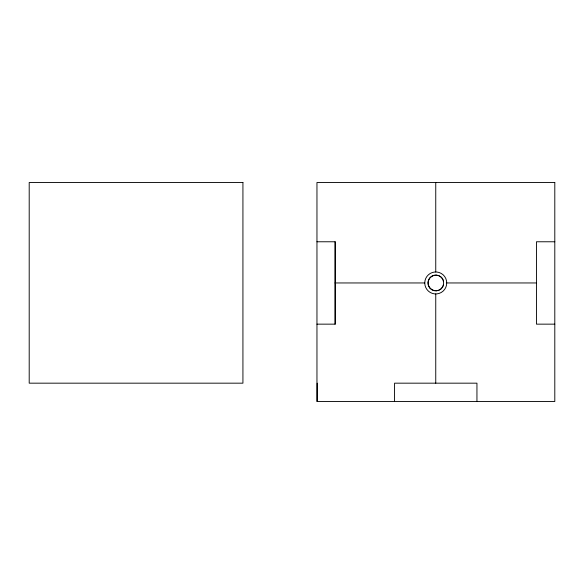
<?xml version="1.0" encoding="UTF-8"?>
<svg xmlns="http://www.w3.org/2000/svg" width="584" height="584" viewBox="0 0 584 584"><rect width="100%" height="100%" fill="white"/><g stroke="black" fill="none" stroke-linecap="round" stroke-linejoin="round"><path stroke-width="0.88" d="M316.959 241.769L335.289 241.769L335.289 324.149L316.959 324.149M554.8 241.769L536.462 241.769L536.462 324.149L554.8 324.149M335.041 282.955L424.765 282.955M446.738 282.955A10.986 10.986 0 0 0 430.262 273.443A10.986 10.986 0 0 0 430.262 292.474A10.986 10.986 0 0 0 446.738 282.955L536.462 282.955M476.945 401.5L476.945 383.17L394.565 383.17L394.565 401.5M435.752 182.5L435.752 271.969M435.752 293.949L435.752 383.17M335.041 241.769L335.041 324.149M317.207 383.17L317.207 401.5M443.584 284.992A7.848 7.848 0 0 1 431.503 289.387A7.848 7.848 0 0 1 431.503 276.531A7.848 7.848 0 0 1 443.584 280.926M242.929 182.5L29.2 182.5L29.2 383.17L242.929 383.17L242.929 182.5M554.8 182.5L316.959 182.5L316.959 401.5L554.8 401.5L554.8 182.5M430.204 288.511A7.848 7.848 0 0 0 443.336 284.992A7.848 7.848 0 0 0 433.722 275.378A7.848 7.848 0 0 0 430.204 288.511"/></g></svg>
